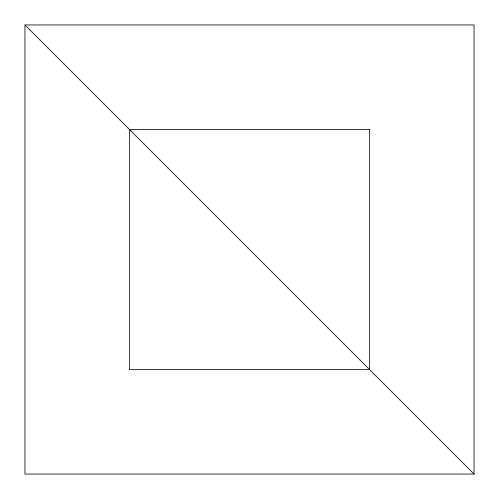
<?xml version="1.0" encoding="UTF-8"?>
<svg xmlns="http://www.w3.org/2000/svg" width="499" height="499" viewBox="0 0 499 499"><rect width="100%" height="100%" fill="white"/><g stroke="black" fill="none" stroke-linecap="round" stroke-linejoin="round"><path stroke-width="0.75" d="M24.95 24.95L474.05 24.95L474.05 474.05L24.95 474.05L24.95 24.95L474.05 474.05M369.578 129.422L129.422 129.422L129.422 369.578L369.578 369.578L369.578 129.422"/></g></svg>
